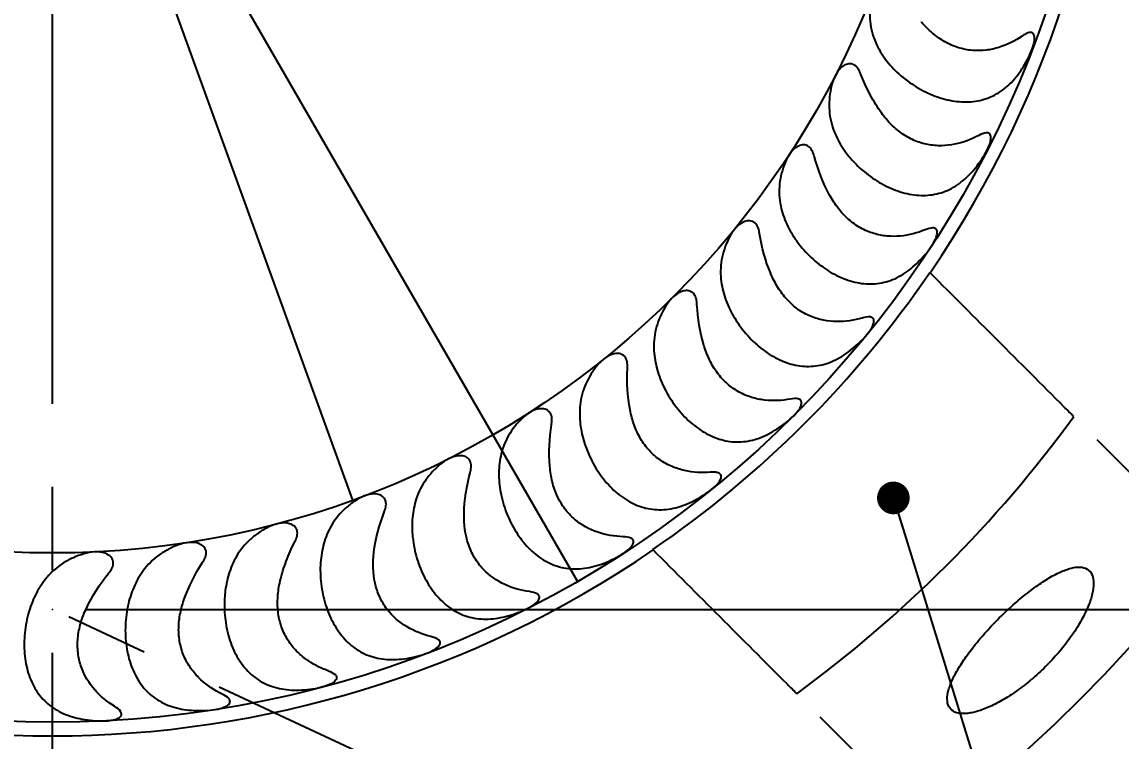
# Model space of a CAD drawing. Header units: millimetres. Extents: x 8 to 3888, y -9869 to 412.
# Drawn here: x 122.97 to 156.64, y 169.02 to 191.04 of the extents above; entities that cross this region are included whole.
import ezdxf

# ---------------------------------------------------------------- set-up
doc = ezdxf.new("R2010")
doc.units = ezdxf.units.MM
doc.header["$PDSIZE"] = -1
doc.linetypes.add('CENTERX2', pattern=[20.32, 12.7, -2.54, 2.54, -2.54])
for name, color, linetype in [('CENTERLINE', 4, 'CENTERX2'), ('DIMENSIONS', 2, 'Continuous'), ('TEXT', 2, 'Continuous')]:
    doc.layers.add(name, color=color, linetype=linetype)
doc.layers.add('OUTLINE', color=7, linetype='Continuous', lineweight=25)
doc.styles.add('SLDTEXTSTYLE0', font='TXT', dxfattribs={"width": 0.75})
doc.dimstyles.new('SLDDIMSTYLE0', dxfattribs={"dimtxt": 3.5, "dimasz": 2, "dimexe": 0, "dimexo": 0.0625, "dimgap": 0.875, "dimtad": 1, "dimdec": 1, "dimrnd": 1e-09, "dimzin": 12, "dimdsep": 46, "dimtxsty": 'SLDTEXTSTYLE0', "dimblk1": 'NONE', "dimsah": 1, "dimcen": 0, "dimadec": 0, "dimazin": 3, "dimtfac": 1, "dimtdec": 1, "dimtmove": 0, "dimatfit": 3, "dimldrblk": 'NONE', "dimfxl": 0, "dimfrac": 2, "dimtolj": 1, "dimtzin": 12, "dimarcsym": 0})
doc.dimstyles.new('SLDDIMSTYLE1', dxfattribs={"dimtxt": 3.5, "dimasz": 2, "dimexe": 0, "dimexo": 0.0625, "dimgap": 0.875, "dimtad": 1, "dimrnd": 1e-09, "dimzin": 12, "dimdsep": 46, "dimtxsty": 'SLDTEXTSTYLE0', "dimsah": 1, "dimcen": 0.09, "dimadec": 0, "dimazin": 3, "dimtfac": 1, "dimtofl": 0, "dimtmove": 0, "dimatfit": 3, "dimfxl": 0, "dimfrac": 2, "dimtolj": 1, "dimtzin": 12, "dimarcsym": 0})
doc.dimstyles.new('SLDDIMSTYLE2', dxfattribs={"dimtxt": 3.5, "dimasz": 2, "dimexe": 0, "dimexo": 0.0625, "dimgap": 0.875, "dimtad": 1, "dimdec": 4, "dimzin": 12, "dimdsep": 46, "dimtxsty": 'SLDTEXTSTYLE0', "dimsah": 1, "dimcen": 0.09, "dimazin": 3, "dimtfac": 1, "dimtofl": 0, "dimtmove": 0, "dimatfit": 3, "dimfxl": 0, "dimfrac": 2, "dimtolj": 1, "dimtzin": 12, "dimarcsym": 0})
doc.dimstyles.new('SLDDIMSTYLE3', dxfattribs={"dimtxt": 3.5, "dimasz": 2, "dimexe": 0, "dimexo": 0.0625, "dimgap": 0.875, "dimtad": 1, "dimrnd": 1e-09, "dimzin": 12, "dimdsep": 46, "dimtxsty": 'SLDTEXTSTYLE0', "dimsah": 1, "dimcen": 0.09, "dimadec": 0, "dimazin": 3, "dimtfac": 1, "dimtmove": 0, "dimatfit": 0, "dimfxl": 0, "dimfrac": 2, "dimtolj": 1, "dimtzin": 12, "dimarcsym": 0})
doc.dimstyles.new('SLDDIMSTYLE5', dxfattribs={"dimtxt": 0.18, "dimasz": 1, "dimexe": 0, "dimexo": 0.0625, "dimgap": 0, "dimtad": 0, "dimtih": 1, "dimtoh": 1, "dimdec": 0, "dimrnd": 1e-09, "dimzin": 0, "dimdsep": 46, "dimtxsty": 'Standard', "dimblk1": 'DOT', "dimblk2": 'DOT', "dimsah": 1, "dimcen": 0.09, "dimadec": 0, "dimazin": 0, "dimtfac": 1, "dimtdec": 0, "dimtofl": 0, "dimtmove": 0, "dimatfit": 3, "dimldrblk": 'DOT', "dimfxl": 0, "dimfrac": 2, "dimtolj": 1, "dimtzin": 0, "dimarcsym": 0})

# ---------------------------------------------------------------- blocks, each defined once
blk = doc.blocks.new('_D')
at = {"layer": 'DIMENSIONS'}
for q in [(96.413, 277.654), (133.1, 176.395)]:
    blk.add_line((114.723, 227.118), q, dxfattribs=at)
blk.add_solid([(114.723, 227.118), (114.511, 229.169), (113.571, 228.828)], dxfattribs=at)
at = {"layer": 'DIMENSIONS', "char_height": 3.5, "attachment_point": 1, "rotation": 289.916, "style": 'SLDTEXTSTYLE0'}
for s, insert in [('%%c', (101.194, 277.698)), ('54', (102.977, 272.777))]:
    blk.add_mtext(s, dxfattribs=dict(at, insert=insert))
blk = doc.blocks.new('_NONE')
blk = doc.blocks.new('_D_1')
at = {"layer": 'DIMENSIONS'}
for q in [(77.492, 282.157), (139.99, 173.908)]:
    blk.add_line((107.833, 229.605), q, dxfattribs=at)
blk.add_solid([(107.833, 229.605), (107.266, 231.588), (106.4, 231.088)], dxfattribs=at)
at = {"layer": 'DIMENSIONS', "char_height": 3.5, "attachment_point": 1, "rotation": 300, "style": 'SLDTEXTSTYLE0'}
for s, insert in [('%%c', (82.192, 283.037)), ('64,3', (84.809, 278.504))]:
    blk.add_mtext(s, dxfattribs=dict(at, insert=insert))
blk = doc.blocks.new('_D_2')
at = {"layer": 'DIMENSIONS'}
for p, q in [((199.912, 201.757), (210.803, 201.757)), ((208.803, 173.055), (208.803, 201.757)), ((124.912, 173.055), (210.803, 173.055))]:
    blk.add_line(p, q, dxfattribs=at)
for points in [[(208.803, 201.757), (208.303, 199.757), (209.303, 199.757)], [(208.803, 173.055), (209.303, 175.055), (208.303, 175.055)]]:
    blk.add_solid(points, dxfattribs=at)
at = {"layer": 'DIMENSIONS', "insert": (204.291, 182.88), "char_height": 3.5, "attachment_point": 1, "rotation": 90, "style": 'SLDTEXTSTYLE0'}
blk.add_mtext('28,7', dxfattribs=at)
blk = doc.blocks.new('_D_3')
at = {"layer": 'DIMENSIONS'}
blk.add_arc((62.36, 201.757), 57.781, 335, 0, dxfattribs=at)
for points in [[(120.141, 201.757), (119.607, 199.765), (120.607, 199.748)], [(114.728, 177.337), (115.998, 178.961), (115.085, 179.368)]]:
    blk.add_solid(points, dxfattribs=at)
at = {"layer": 'DIMENSIONS', "insert": (113.605, 186.791), "char_height": 3.5, "attachment_point": 1, "rotation": 77.5, "style": 'SLDTEXTSTYLE0'}
blk.add_mtext('25°', dxfattribs=at)
blk = doc.blocks.new('_D_4')
at = {"layer": 'DIMENSIONS'}
for p, q in [((47.912, 201.757), (37.912, 201.757)), ((39.912, 148.757), (39.912, 201.757)), ((122.912, 148.757), (37.912, 148.757))]:
    blk.add_line(p, q, dxfattribs=at)
for points in [[(39.912, 201.757), (39.412, 199.757), (40.412, 199.757)], [(39.912, 148.757), (40.412, 150.757), (39.412, 150.757)]]:
    blk.add_solid(points, dxfattribs=at)
at = {"layer": 'DIMENSIONS', "insert": (35.4, 172.67), "char_height": 3.5, "attachment_point": 1, "rotation": 90, "style": 'SLDTEXTSTYLE0'}
blk.add_mtext('53', dxfattribs=at)
blk = doc.blocks.new('_D_5')
at = {"layer": 'DIMENSIONS'}
for p, q in [((155.901, 178.252), (189.416, 144.737)), ((147.416, 169.767), (180.931, 136.252)), ((188.002, 146.151), (190.83, 148.98)), ((179.517, 137.666), (188.002, 146.151)), ((179.517, 137.666), (176.688, 134.838))]:
    blk.add_line(p, q, dxfattribs=at)
for points in [[(188.002, 146.151), (189.77, 147.212), (189.063, 147.919)], [(179.517, 137.666), (177.749, 136.605), (178.456, 135.898)]]:
    blk.add_solid(points, dxfattribs=at)
at = {"layer": 'DIMENSIONS', "insert": (178.74, 143.27), "char_height": 3.5, "attachment_point": 1, "rotation": 45, "style": 'SLDTEXTSTYLE0'}
blk.add_mtext('12', dxfattribs=at)
blk = doc.blocks.new('_DOT')
at = {"color": 0, "linetype": 'ByBlock', "lineweight": -2}
blk.add_line((-0.5, 0), (-1, 0), dxfattribs=at)
at = {"color": 0, "linetype": 'ByBlock', "const_width": 0.5}
blk.add_lwpolyline([(-0.25, 0, 1), (0.25, 0, 1)], format="xyb", close=True, dxfattribs=at)

msp = doc.modelspace()

# ---------------------------------------------------------------- linework, layer by layer
at = {"color": 51, "linetype": 'Continuous', "lineweight": 18}
msp.add_point((123.91153, 173.05472), dxfattribs=at)
at = {"layer": 'CENTERLINE'}
for p, q in [((123.91153, 118.38715), (123.91153, 279.77333)), ((140.52482, 165.30781), (110.29108, 179.40604))]:
    msp.add_line(p, q, dxfattribs=at)
at = {"layer": 'OUTLINE'}
for p, q in [((150.53358, 191.02992), (150.52622, 191.0384)), ((149.26651, 188.30592), (149.26007, 188.31512)), ((147.72164, 185.72929), (147.71619, 185.73911)), ((145.9159, 183.32825), (145.91151, 183.33859)), ((143.86908, 181.12912), (143.8658, 181.13986)), ((141.51962, 180.42829), (141.52159, 180.47434)), ((141.6036, 179.15599), (141.60145, 179.16701)), ((139.14428, 177.43047), (139.1433, 177.44166)), ((136.51807, 175.97147), (136.51826, 175.9827)), ((133.75373, 174.79499), (133.7551, 174.80613)), ((130.88157, 173.91389), (130.88409, 173.92484)), ((124.94044, 173.07317), (124.94519, 173.08335)), ((127.93304, 173.33785), (127.93669, 173.34847))]:
    msp.add_line(p, q, dxfattribs=at)
at = {"layer": 'OUTLINE', "flags": 128}
for points in [[(148.6723, 189.43407), (148.67018, 189.43943), (148.66807, 189.44479), (148.66595, 189.45015), (148.66384, 189.45551), (148.66172, 189.46086), (148.6596, 189.46622), (148.65749, 189.47158), (148.65537, 189.47694)], [(147.24861, 186.91337), (147.24706, 186.91892), (147.24552, 186.92447), (147.24398, 186.93002), (147.24243, 186.93557), (147.24089, 186.94112), (147.23934, 186.94667), (147.2378, 186.95222), (147.23625, 186.95777)], [(145.56923, 184.55529), (145.56828, 184.56098), (145.56732, 184.56666), (145.56637, 184.57234), (145.56541, 184.57802), (145.56446, 184.5837), (145.5635, 184.58938), (145.56254, 184.59506), (145.56159, 184.60074)], [(143.65257, 182.38568), (143.65221, 182.39143), (143.65186, 182.39718), (143.6515, 182.40293), (143.65114, 182.40868), (143.65079, 182.41443), (143.65043, 182.42018), (143.65008, 182.42593), (143.64972, 182.43168)], [(139.19375, 178.70458), (139.1946, 178.71028), (139.19545, 178.71598), (139.19629, 178.72168), (139.19714, 178.72738), (139.19799, 178.73308), (139.19884, 178.73877), (139.19968, 178.74447), (139.20053, 178.75017)], [(136.70045, 177.23344), (136.70189, 177.23902), (136.70333, 177.24459), (136.70476, 177.25017), (136.7062, 177.25575), (136.70764, 177.26133), (136.70908, 177.26691), (136.71052, 177.27249), (136.71195, 177.27807)], [(134.06703, 176.03097), (134.06904, 176.03637), (134.07106, 176.04177), (134.07307, 176.04716), (134.07508, 176.05256), (134.0771, 176.05796), (134.07911, 176.06336), (134.08112, 176.06875), (134.08313, 176.07415)], [(131.32234, 175.11036), (131.32491, 175.11552), (131.32748, 175.12067), (131.33004, 175.12583), (131.33261, 175.13099), (131.33518, 175.13615), (131.33774, 175.1413), (131.34031, 175.14646), (131.34287, 175.15162)], [(128.49646, 174.48169), (128.49955, 174.48655), (128.50265, 174.49141), (128.50574, 174.49627), (128.50883, 174.50113), (128.51192, 174.50599), (128.51501, 174.51086), (128.5181, 174.51572), (128.52119, 174.52058)], [(125.62035, 174.15185), (125.62393, 174.15636), (125.62751, 174.16087), (125.6311, 174.16538), (125.63468, 174.16989), (125.63826, 174.1744), (125.64184, 174.17892), (125.64543, 174.18343), (125.64901, 174.18794)]]:
    msp.add_lwpolyline(points, dxfattribs=at)
at = {"layer": 'OUTLINE'}
for radius in [44.5, 32.15716, 26.97519]:
    msp.add_circle((123.91153, 201.75653), radius, dxfattribs=at)
for radius, start, end in [(32.57498, 325.613937, 34.386063), (32.56201, 304.381785, 325.618215), (38.70848, 306.082926, 323.917074), (32.57498, 235.613937, 304.386063)]:
    msp.add_arc((123.91153, 201.75653), radius, start, end, dxfattribs=at)
for centre, major_axis in [((152.14008, 191.82811), (2.50345, 2.17621)), ((150.94764, 188.93181), (2.71721, 1.90261)), ((149.45899, 186.17602), (2.9012, 1.60816)), ((147.69043, 183.59094), (3.05341, 1.29609)), ((145.66134, 181.20488), (3.17216, 0.96983)), ((143.39396, 179.04399), (3.25615, 0.63293)), ((140.91313, 177.13194), (3.30448, 0.2891)), ((138.24602, 175.48969), (3.31659, -0.05789)), ((135.42186, 174.13522), (3.29237, -0.40425)), ((132.47159, 173.08337), (3.23208, -0.74618)), ((126.32305, 171.93021), (3.00631, -1.40187)), ((129.42754, 172.34567), (3.13638, -1.07994))]:
    msp.add_ellipse(centre, major_axis=major_axis, ratio=0.82903757, start_param=3.24276439, end_param=3.24654771, dxfattribs=at)
for points, knots in [([(148.98407, 191.73022), (148.94509, 191.50554), (148.93442, 191.28), (148.98082, 190.82684), (149.03753, 190.60742), (149.12999, 190.40013)], [0, 0, 0, 0, 0.5, 0.5, 1, 1, 1, 1]), ([(153.61288, 190.6076), (153.39571, 190.46127), (153.16225, 190.34188), (152.77646, 190.22171), (152.64457, 190.19257), (152.3733, 190.15985), (152.23271, 190.15632), (151.94761, 190.18069), (151.80552, 190.20818), (151.52232, 190.29649), (151.38131, 190.35792), (151.11515, 190.50813), (150.98688, 190.59839), (150.7468, 190.80099), (150.63636, 190.91169), (150.53358, 191.02992)], [0, 0, 0, 0, 0.25, 0.25, 0.375, 0.375, 0.5, 0.5, 0.625, 0.625, 0.75, 0.75, 0.875, 0.875, 1, 1, 1, 1]), ([(153.85246, 190.0405), (153.89791, 190.13657), (153.93763, 190.23667), (153.97828, 190.39019), (153.98833, 190.44105), (153.99688, 190.53915), (153.99505, 190.58574), (153.97345, 190.66143), (153.95322, 190.68982), (153.89842, 190.71923), (153.86502, 190.7206), (153.79557, 190.70702), (153.75874, 190.69212), (153.68592, 190.65481), (153.64947, 190.63225), (153.61288, 190.6076)], [0, 0, 0, 0, 0.25, 0.25, 0.375, 0.375, 0.5, 0.5, 0.625, 0.625, 0.75, 0.75, 0.875, 0.875, 1, 1, 1, 1]), ([(149.12999, 190.40013), (149.21078, 190.21901), (149.31155, 190.05068), (149.54745, 189.7348), (149.68435, 189.58613), (149.83166, 189.45341)], [0, 0, 0, 0, 0.5, 0.5, 1, 1, 1, 1]), ([(149.83942, 189.44644), (150.00475, 189.29884), (150.18618, 189.16515), (150.55879, 188.93903), (150.75459, 188.84356), (151.14922, 188.69659), (151.34554, 188.64541), (151.73787, 188.58896), (151.93037, 188.5847), (152.29933, 188.62598), (152.47968, 188.67246), (152.81544, 188.81604), (152.97354, 188.91343), (153.27076, 189.16335), (153.40423, 189.31082), (153.58762, 189.56541), (153.64626, 189.65661), (153.75493, 189.84417), (153.80537, 189.94098), (153.85246, 190.0405)], [0, 0, 0, 0, 0.125, 0.125, 0.25, 0.25, 0.375, 0.375, 0.5, 0.5, 0.625, 0.625, 0.75, 0.75, 0.875, 0.875, 0.9375, 0.9375, 1, 1, 1, 1]), ([(148.65537, 189.47694), (148.63537, 189.52756), (148.61137, 189.57653), (148.54812, 189.66531), (148.50856, 189.70446), (148.41341, 189.75512), (148.35756, 189.76535), (148.24926, 189.75322), (148.19719, 189.73233), (148.05739, 189.6463), (147.98393, 189.55929), (147.87008, 189.37219), (147.82873, 189.27022), (147.79868, 189.16435)], [0, 0, 0, 0, 0.125, 0.125, 0.25, 0.25, 0.375, 0.375, 0.5, 0.5, 0.75, 0.75, 1, 1, 1, 1]), ([(149.26007, 188.31512), (149.13951, 188.4873), (149.03023, 188.67083), (148.83544, 189.04627), (148.74948, 189.23845), (148.6723, 189.43407)], [0, 0, 0, 0, 0.5, 0.5, 1, 1, 1, 1]), ([(147.79868, 189.16435), (147.73625, 188.94434), (147.70228, 188.72088), (147.70099, 188.26791), (147.73456, 188.04188), (147.80477, 187.8263)], [0, 0, 0, 0, 0.5, 0.5, 1, 1, 1, 1]), ([(152.28479, 187.56404), (152.05391, 187.44142), (151.8083, 187.34676), (151.41282, 187.26773), (151.27878, 187.25252), (151.00547, 187.24829), (150.86469, 187.25956), (150.58426, 187.31349), (150.44583, 187.35562), (150.17289, 187.47328), (150.03944, 187.54894), (149.79048, 187.72609), (149.67197, 187.82962), (149.45473, 188.05586), (149.35645, 188.17747), (149.26651, 188.30592)], [0, 0, 0, 0, 0.25, 0.25, 0.375, 0.375, 0.5, 0.5, 0.625, 0.625, 0.75, 0.75, 0.875, 0.875, 1, 1, 1, 1]), ([(147.80477, 187.8263), (147.86619, 187.63772), (147.94882, 187.45978), (148.1504, 187.12097), (148.27101, 186.95881), (148.40364, 186.81141)], [0, 0, 0, 0, 0.5, 0.5, 1, 1, 1, 1]), ([(152.46378, 186.975), (152.5188, 187.06542), (152.56819, 187.15949), (152.62499, 187.30819), (152.64048, 187.35813), (152.65937, 187.4545), (152.66261, 187.50096), (152.64936, 187.57906), (152.63245, 187.60956), (152.58102, 187.64508), (152.54791, 187.65004), (152.442, 187.64087), (152.3628, 187.60547), (152.28479, 187.56404)], [0, 0, 0, 0, 0.25, 0.25, 0.375, 0.375, 0.5, 0.5, 0.625, 0.625, 0.75, 0.75, 1, 1, 1, 1]), ([(147.23625, 186.95777), (147.22166, 187.01021), (147.20291, 187.06142), (147.14927, 187.15633), (147.11402, 187.1994), (147.02468, 187.25973), (146.9702, 187.27574), (146.86122, 187.27499), (146.80725, 187.25965), (146.65923, 187.18869), (146.57707, 187.10983), (146.44429, 186.93564), (146.39246, 186.83841), (146.35159, 186.73645)], [0, 0, 0, 0, 0.125, 0.125, 0.25, 0.25, 0.375, 0.375, 0.5, 0.5, 0.75, 0.75, 1, 1, 1, 1]), ([(148.41063, 186.80368), (148.55935, 186.6399), (148.72599, 186.48773), (149.07342, 186.22355), (149.25642, 186.10914), (149.63526, 185.92079), (149.82526, 185.84949), (150.20817, 185.75266), (150.40045, 185.72807), (150.77145, 185.7306), (150.95525, 185.75784), (151.30509, 185.86586), (151.47122, 185.94563), (151.79288, 186.1629), (151.9424, 186.29688), (152.22014, 186.60794), (152.34959, 186.78735), (152.46378, 186.975)], [0, 0, 0, 0, 0.125, 0.125, 0.25, 0.25, 0.375, 0.375, 0.5, 0.5, 0.625, 0.625, 0.75, 0.75, 0.875, 0.875, 1, 1, 1, 1]), ([(146.35159, 186.73645), (146.26693, 186.52524), (146.20925, 186.30459), (146.16081, 185.85593), (146.17052, 185.62667), (146.21778, 185.40508)], [0, 0, 0, 0, 0.5, 0.5, 1, 1, 1, 1]), ([(150.64584, 184.67597), (150.404, 184.5784), (150.14892, 184.50972), (149.74854, 184.47249), (149.61385, 184.47129), (149.34156, 184.49552), (149.20234, 184.52148), (148.92979, 184.60407), (148.79655, 184.66025), (148.53683, 184.8059), (148.41263, 184.89457), (148.18357, 185.09643), (148.07629, 185.21185), (147.88378, 185.45934), (147.79827, 185.59103), (147.72164, 185.72929)], [0, 0, 0, 0, 0.25, 0.25, 0.375, 0.375, 0.5, 0.5, 0.625, 0.625, 0.75, 0.75, 0.875, 0.875, 1, 1, 1, 1]), ([(146.21778, 185.40508), (146.25915, 185.21112), (146.32272, 185.02551), (146.48778, 184.6675), (146.59078, 184.49361), (146.70728, 184.33316)], [0, 0, 0, 0, 0.5, 0.5, 1, 1, 1, 1]), ([(145.56159, 184.60074), (145.55255, 184.65442), (145.53925, 184.70732), (145.49583, 184.80731), (145.46527, 184.85383), (145.38271, 184.92317), (145.3302, 184.94478), (145.22174, 184.95542), (145.16646, 184.9458), (145.01182, 184.89069), (144.92188, 184.82084), (144.77161, 184.66147), (144.70982, 184.57001), (144.65863, 184.4731)], [0, 0, 0, 0, 0.125, 0.125, 0.25, 0.25, 0.375, 0.375, 0.5, 0.5, 0.75, 0.75, 1, 1, 1, 1]), ([(150.76228, 184.07145), (150.82634, 184.15548), (150.88646, 184.24579), (150.95801, 184.38726), (150.97841, 184.4349), (151.00716, 184.52891), (151.01512, 184.57502), (151.00971, 184.65377), (150.99583, 184.68559), (150.94852, 184.7257), (150.91598, 184.73408), (150.80979, 184.73582), (150.72745, 184.7089), (150.64584, 184.67597)], [0, 0, 0, 0, 0.25, 0.25, 0.375, 0.375, 0.5, 0.5, 0.625, 0.625, 0.75, 0.75, 1, 1, 1, 1]), ([(144.65863, 184.4731), (144.55271, 184.27258), (144.47178, 184.05787), (144.37694, 183.61764), (144.36255, 183.38829), (144.38639, 183.16302)], [0, 0, 0, 0, 0.5, 0.5, 1, 1, 1, 1]), ([(146.71342, 184.32473), (146.84408, 184.14648), (146.99348, 183.97809), (147.31217, 183.67828), (147.48099, 183.54632), (147.83806, 183.31922), (148.02073, 183.22787), (148.39044, 183.09185), (148.5797, 183.04707), (148.94904, 183.01076), (149.13352, 183.01846), (149.49413, 183.08947), (149.66755, 183.15159), (149.92309, 183.2875), (150.00784, 183.34039), (150.17094, 183.45728), (150.25, 183.52159), (150.48111, 183.73141), (150.6287, 183.89625), (150.76228, 184.07145)], [0, 0, 0, 0, 0.125, 0.125, 0.25, 0.25, 0.375, 0.375, 0.5, 0.5, 0.625, 0.625, 0.75, 0.75, 0.8125, 0.8125, 0.875, 0.875, 1, 1, 1, 1]), ([(148.71398, 181.97504), (148.58885, 181.93923), (148.46153, 181.91109), (148.20165, 181.87309), (148.06811, 181.86326), (147.80068, 181.86646), (147.6667, 181.87929), (147.39807, 181.93188), (147.26208, 181.97237), (147.00018, 182.08275), (146.87343, 182.15251), (146.62951, 182.32516), (146.51617, 182.42558), (146.30937, 182.65029), (146.21452, 182.77661), (146.04914, 183.0425), (145.97779, 183.18245), (145.9159, 183.32825)], [0, 0, 0, 0, 0.125, 0.125, 0.25, 0.25, 0.375, 0.375, 0.5, 0.5, 0.625, 0.625, 0.75, 0.75, 0.875, 0.875, 1, 1, 1, 1]), ([(144.38639, 183.16302), (144.40726, 182.9658), (144.45108, 182.77456), (144.57782, 182.40125), (144.66207, 182.21755), (144.76116, 182.0458)], [0, 0, 0, 0, 0.5, 0.5, 1, 1, 1, 1]), ([(143.64972, 182.43168), (143.64634, 182.48601), (143.63865, 182.54), (143.60591, 182.644), (143.58038, 182.69345), (143.50552, 182.77104), (143.45555, 182.79802), (143.34879, 182.81994), (143.2928, 182.81614), (143.13325, 182.77749), (143.03649, 182.71743), (142.8704, 182.57462), (142.79932, 182.49003), (142.73836, 182.39912)], [0, 0, 0, 0, 0.125, 0.125, 0.25, 0.25, 0.375, 0.375, 0.5, 0.5, 0.75, 0.75, 1, 1, 1, 1]), ([(142.73836, 182.39912), (142.61231, 182.21113), (142.509, 182.00532), (142.36882, 181.57779), (142.33052, 181.35121), (142.33067, 181.12467)], [0, 0, 0, 0, 0.5, 0.5, 1, 1, 1, 1]), ([(144.76639, 182.03678), (144.87772, 181.84581), (145.00789, 181.66372), (145.29448, 181.33101), (145.44859, 181.1823), (145.77844, 180.92021), (145.95211, 180.80917), (146.30511, 180.63548), (146.48866, 180.57108), (146.85268, 180.49627), (147.03517, 180.48461), (147.40309, 180.51759), (147.58216, 180.56148), (147.93851, 180.70545), (148.11601, 180.80705), (148.45159, 181.05302), (148.61523, 181.20117), (148.76659, 181.36167)], [0, 0, 0, 0, 0.125, 0.125, 0.25, 0.25, 0.375, 0.375, 0.5, 0.5, 0.625, 0.625, 0.75, 0.75, 0.875, 0.875, 1, 1, 1, 1]), ([(148.76659, 181.36167), (148.83893, 181.43837), (148.90791, 181.5216), (148.99369, 181.65432), (149.01932, 181.70021), (149.05746, 181.78971), (149.07043, 181.83483), (149.07371, 181.91389), (149.06333, 181.94746), (149.02082, 181.9925), (148.98958, 182.00436), (148.88422, 182.01757), (148.79968, 181.99957), (148.71398, 181.97504)], [0, 0, 0, 0, 0.25, 0.25, 0.375, 0.375, 0.5, 0.5, 0.625, 0.625, 0.75, 0.75, 1, 1, 1, 1]), ([(141.52159, 180.47434), (141.52391, 180.52872), (141.52191, 180.58323), (141.50022, 180.69007), (141.48, 180.74193), (141.41366, 180.82692), (141.36678, 180.85897), (141.2629, 180.89193), (141.20682, 180.894), (141.0441, 180.87225), (140.9416, 180.82262), (140.76148, 180.69796), (140.68196, 180.62126), (140.61183, 180.53722)], [0, 0, 0, 0, 0.125, 0.125, 0.25, 0.25, 0.375, 0.375, 0.5, 0.5, 0.75, 0.75, 1, 1, 1, 1]), ([(142.33067, 181.12467), (142.33081, 180.92635), (142.35441, 180.73158), (142.44143, 180.34706), (142.50602, 180.15557), (142.58661, 179.9744)], [0, 0, 0, 0, 0.5, 0.5, 1, 1, 1, 1]), ([(146.51038, 179.49085), (146.38239, 179.46834), (146.25286, 179.45364), (145.99007, 179.443), (145.85616, 179.44721), (145.59107, 179.47828), (145.45918, 179.50498), (145.19698, 179.58552), (145.06608, 179.64), (144.81754, 179.77692), (144.69814, 179.85997), (144.47356, 180.0573), (144.37206, 180.16822), (144.18969, 180.41348), (144.10846, 180.54919), (143.97191, 180.83056), (143.91536, 180.97775), (143.86908, 181.12912)], [0, 0, 0, 0, 0.125, 0.125, 0.25, 0.25, 0.375, 0.375, 0.5, 0.5, 0.625, 0.625, 0.75, 0.75, 0.875, 0.875, 1, 1, 1, 1]), ([(140.61183, 180.53722), (140.46694, 180.36358), (140.34247, 180.16939), (140.15844, 179.75894), (140.09668, 179.5377), (140.07316, 179.31237)], [0, 0, 0, 0, 0.5, 0.5, 1, 1, 1, 1]), ([(142.59087, 179.96488), (142.68172, 179.76312), (142.79121, 179.5699), (143.04241, 179.20755), (143.18026, 179.04356), (143.47999, 178.74927), (143.64191, 178.61996), (143.97471, 178.41041), (144.1501, 178.32731), (144.50504, 178.21462), (144.68431, 178.18415), (145.0536, 178.17835), (145.23752, 178.20348), (145.60603, 178.30915), (145.79371, 178.3918), (146.15344, 178.60155), (146.33099, 178.73128), (146.49859, 178.87533)], [0, 0, 0, 0, 0.125, 0.125, 0.25, 0.25, 0.375, 0.375, 0.5, 0.5, 0.625, 0.625, 0.75, 0.75, 0.875, 0.875, 1, 1, 1, 1]), ([(146.49859, 178.87533), (146.57897, 178.94442), (146.65602, 179.01978), (146.75525, 179.14293), (146.78545, 179.18576), (146.83295, 179.27131), (146.85041, 179.31474), (146.86171, 179.39287), (146.8548, 179.42722), (146.81713, 179.47628), (146.7873, 179.49129), (146.68394, 179.51532), (146.59809, 179.50627), (146.51038, 179.49085)], [0, 0, 0, 0, 0.25, 0.25, 0.375, 0.375, 0.5, 0.5, 0.625, 0.625, 0.75, 0.75, 1, 1, 1, 1]), ([(139.20053, 178.75017), (139.20852, 178.80402), (139.21222, 178.85843), (139.20182, 178.96696), (139.18713, 179.02064), (139.13004, 179.1121), (139.08677, 179.14888), (138.9869, 179.19251), (138.93135, 179.20044), (138.76725, 179.19581), (138.66012, 179.15717), (138.46796, 179.05202), (138.38085, 178.98406), (138.30232, 178.90781)], [0, 0, 0, 0, 0.125, 0.125, 0.25, 0.25, 0.375, 0.375, 0.5, 0.5, 0.75, 0.75, 1, 1, 1, 1]), ([(140.07316, 179.31237), (140.05256, 179.11512), (140.05567, 178.91895), (140.10202, 178.52745), (140.14624, 178.33025), (140.20745, 178.14165)], [0, 0, 0, 0, 0.5, 0.5, 1, 1, 1, 1]), ([(144.05919, 177.2506), (143.92968, 177.2416), (143.79926, 177.2405), (143.53621, 177.25744), (143.40383, 177.27562), (143.14381, 177.33414), (143.01536, 177.37446), (142.76227, 177.48232), (142.63833, 177.54995), (142.40567, 177.71194), (142.2946, 177.80801), (142.09294, 178.02668), (142.00366, 178.14733), (141.84766, 178.4107), (141.7811, 178.55412), (141.67477, 178.84795), (141.63371, 179.00105), (141.6036, 179.15599)], [0, 0, 0, 0, 0.125, 0.125, 0.25, 0.25, 0.375, 0.375, 0.5, 0.5, 0.625, 0.625, 0.75, 0.75, 0.875, 0.875, 1, 1, 1, 1]), ([(138.30232, 178.90781), (138.13999, 178.75019), (137.99605, 178.57023), (137.77008, 178.18124), (137.68551, 177.9676), (137.63857, 177.74597)], [0, 0, 0, 0, 0.5, 0.5, 1, 1, 1, 1]), ([(140.2107, 178.13173), (140.28004, 177.92135), (140.36808, 177.7191), (140.58063, 177.33121), (140.70074, 177.15363), (140.96765, 176.83012), (141.11545, 176.68425), (141.42459, 176.44104), (141.58985, 176.34031), (141.93168, 176.19086), (142.10674, 176.14194), (142.47237, 176.09763), (142.65911, 176.10338), (143.03622, 176.16991), (143.23155, 176.23247), (143.61162, 176.40367), (143.80111, 176.51376), (143.98312, 176.63968)], [0, 0, 0, 0, 0.125, 0.125, 0.25, 0.25, 0.375, 0.375, 0.5, 0.5, 0.625, 0.625, 0.75, 0.75, 0.875, 0.875, 1, 1, 1, 1]), ([(135.83514, 177.52873), (135.74594, 177.45864), (135.66138, 177.38325), (135.50256, 177.22079), (135.42779, 177.13289), (135.22753, 176.85812), (135.12379, 176.65923), (135.05358, 176.44264)], [0, 0, 0, 0, 0.25, 0.25, 0.5, 0.5, 1, 1, 1, 1]), ([(136.71195, 177.27807), (136.72553, 177.33078), (136.7349, 177.38451), (136.7359, 177.49353), (136.72691, 177.54846), (136.67968, 177.64538), (136.6405, 177.68648), (136.54573, 177.74032), (136.49131, 177.75401), (136.32763, 177.76655), (136.21704, 177.73933), (136.01495, 177.65484), (135.92121, 177.59635), (135.83514, 177.52873)], [0, 0, 0, 0, 0.125, 0.125, 0.25, 0.25, 0.375, 0.375, 0.5, 0.5, 0.75, 0.75, 1, 1, 1, 1]), ([(137.63857, 177.74597), (137.59747, 177.55195), (137.58005, 177.35653), (137.58523, 176.96233), (137.60859, 176.76159), (137.64976, 176.56762)], [0, 0, 0, 0, 0.5, 0.5, 1, 1, 1, 1]), ([(141.38725, 175.27884), (141.12783, 175.28802), (140.86412, 175.32961), (140.35952, 175.50026), (140.11264, 175.63239), (139.79095, 175.91056), (139.68995, 176.01846), (139.5131, 176.25597), (139.43692, 176.3851), (139.30896, 176.66405), (139.25792, 176.81326), (139.18291, 177.11646), (139.158, 177.27363), (139.14428, 177.43047)], [0, 0, 0, 0, 0.25, 0.25, 0.5, 0.5, 0.625, 0.625, 0.75, 0.75, 0.875, 0.875, 1, 1, 1, 1]), ([(143.98312, 176.63968), (144.07046, 176.70011), (144.15495, 176.76697), (144.26696, 176.87965), (144.30104, 176.91861), (144.35755, 176.99936), (144.37923, 177.0406), (144.39836, 177.11695), (144.39505, 177.15161), (144.36227, 177.20452), (144.33403, 177.2224), (144.2671, 177.24536), (144.22776, 177.25087), (144.14603, 177.25496), (144.10318, 177.25365), (144.05919, 177.2506)], [0, 0, 0, 0, 0.25, 0.25, 0.375, 0.375, 0.5, 0.5, 0.625, 0.625, 0.75, 0.75, 0.875, 0.875, 1, 1, 1, 1]), ([(134.08313, 176.07415), (134.10215, 176.12516), (134.11708, 176.17762), (134.12948, 176.28593), (134.12627, 176.3415), (134.08943, 176.44283), (134.05476, 176.4878), (133.96614, 176.55125), (133.91345, 176.57055), (133.75198, 176.60014), (133.63915, 176.58462), (133.42933, 176.52172), (133.33, 176.47335), (133.23733, 176.41509)], [0, 0, 0, 0, 0.125, 0.125, 0.25, 0.25, 0.375, 0.375, 0.5, 0.5, 0.75, 0.75, 1, 1, 1, 1]), ([(135.05358, 176.44264), (134.99243, 176.25398), (134.95468, 176.06145), (134.91862, 175.66886), (134.92088, 175.46678), (134.94154, 175.26958)], [0, 0, 0, 0, 0.5, 0.5, 1, 1, 1, 1]), ([(137.65194, 176.55743), (137.69889, 176.34103), (137.7655, 176.13018), (137.93617, 175.72267), (138.037, 175.53354), (138.26875, 175.18373), (138.40043, 175.02332), (138.68241, 174.74915), (138.83642, 174.63159), (139.16054, 174.44735), (139.32953, 174.38035), (139.68886, 174.29801), (139.87479, 174.28426), (140.25691, 174.31099), (140.45774, 174.35281), (140.85346, 174.48328), (141.05367, 174.57307), (141.24774, 174.67922)], [0, 0, 0, 0, 0.125, 0.125, 0.25, 0.25, 0.375, 0.375, 0.5, 0.5, 0.625, 0.625, 0.75, 0.75, 0.875, 0.875, 1, 1, 1, 1]), ([(133.23733, 176.41509), (133.14129, 176.35471), (133.04932, 176.28858), (132.87438, 176.1436), (132.79083, 176.064), (132.56294, 175.81167), (132.43898, 175.62471), (132.34652, 175.41665)], [0, 0, 0, 0, 0.25, 0.25, 0.5, 0.5, 1, 1, 1, 1]), ([(138.52384, 173.59718), (138.26666, 173.63345), (138.00884, 173.70236), (137.52476, 173.92488), (137.29323, 174.08192), (137.0021, 174.39255), (136.9128, 174.51073), (136.76226, 174.76461), (136.69993, 174.90092), (136.55236, 175.33844), (136.51258, 175.65722), (136.51807, 175.97148)], [0, 0, 0, 0, 0.25, 0.25, 0.5, 0.5, 0.625, 0.625, 0.75, 0.75, 1, 1, 1, 1]), ([(130.53734, 175.5791), (130.43551, 175.52909), (130.33713, 175.47294), (130.148, 175.34704), (130.05659, 175.27661), (129.80357, 175.04948), (129.66075, 174.8765), (129.54705, 174.67924)], [0, 0, 0, 0, 0.25, 0.25, 0.5, 0.5, 1, 1, 1, 1]), ([(131.34287, 175.15162), (131.36711, 175.20036), (131.38745, 175.25097), (131.4111, 175.3574), (131.41372, 175.41299), (131.38767, 175.51762), (131.35789, 175.56597), (131.27639, 175.63833), (131.22601, 175.66304), (131.06851, 175.70934), (130.95468, 175.7057), (130.73943, 175.66508), (130.63559, 175.62736), (130.53734, 175.5791)], [0, 0, 0, 0, 0.125, 0.125, 0.25, 0.25, 0.375, 0.375, 0.5, 0.5, 0.75, 0.75, 1, 1, 1, 1]), ([(128.52119, 174.52058), (128.55039, 174.56652), (128.57591, 174.61472), (128.61055, 174.7181), (128.61897, 174.77311), (128.60401, 174.87989), (128.57944, 174.93109), (128.50595, 175.01157), (128.45843, 175.04141), (128.30663, 175.10392), (128.19304, 175.1122), (127.97473, 175.0943), (127.86751, 175.06764), (127.76476, 175.02992)], [0, 0, 0, 0, 0.125, 0.125, 0.25, 0.25, 0.375, 0.375, 0.5, 0.5, 0.75, 0.75, 1, 1, 1, 1]), ([(130.88409, 173.92484), (130.93136, 174.12959), (130.99458, 174.33345), (131.14328, 174.72957), (131.2286, 174.92209), (131.32234, 175.11036)], [0, 0, 0, 0, 0.5, 0.5, 1, 1, 1, 1]), ([(132.34652, 175.41665), (132.26598, 175.23541), (132.20832, 175.04789), (132.13142, 174.66122), (132.11254, 174.46001), (132.11247, 174.26172)], [0, 0, 0, 0, 0.5, 0.5, 1, 1, 1, 1]), ([(134.94265, 175.25921), (134.96697, 175.03681), (135.0114, 174.82098), (135.13721, 174.40199), (135.21945, 174.1988), (135.41292, 173.82793), (135.52666, 173.65515), (135.77986, 173.35157), (135.91811, 173.22104), (136.22276, 173.00269), (136.38552, 172.91795), (136.73107, 172.79969), (136.91762, 172.76589), (137.30051, 172.7529), (137.50124, 172.77302), (137.91266, 172.86244), (138.11741, 172.92976), (138.32242, 173.01543)], [0, 0, 0, 0, 0.125, 0.125, 0.25, 0.25, 0.375, 0.375, 0.5, 0.5, 0.625, 0.625, 0.75, 0.75, 0.875, 0.875, 1, 1, 1, 1]), ([(141.24774, 174.67922), (141.34063, 174.73004), (141.43192, 174.78784), (141.55515, 174.88824), (141.59298, 174.92329), (141.65771, 174.99778), (141.68359, 175.03653), (141.71061, 175.11053), (141.71093, 175.14524), (141.68388, 175.20132), (141.65763, 175.22207), (141.56137, 175.26682), (141.47526, 175.27572), (141.38725, 175.27884)], [0, 0, 0, 0, 0.25, 0.25, 0.375, 0.375, 0.5, 0.5, 0.625, 0.625, 0.75, 0.75, 1, 1, 1, 1]), ([(124.94996, 174.77356), (124.83996, 174.74581), (124.73205, 174.71134), (124.52089, 174.62752), (124.41683, 174.57763), (124.12212, 174.40807), (123.94645, 174.26857), (123.79421, 174.09926)], [0, 0, 0, 0, 0.25, 0.25, 0.5, 0.5, 1, 1, 1, 1]), ([(125.64901, 174.18794), (125.68285, 174.23057), (125.71327, 174.27585), (125.75852, 174.37503), (125.77265, 174.42887), (125.76893, 174.53662), (125.74985, 174.59011), (125.68517, 174.67783), (125.64103, 174.71248), (125.4966, 174.79051), (125.3845, 174.81062), (125.16551, 174.81564), (125.05609, 174.80033), (124.94996, 174.77356)], [0, 0, 0, 0, 0.125, 0.125, 0.25, 0.25, 0.375, 0.375, 0.5, 0.5, 0.75, 0.75, 1, 1, 1, 1]), ([(127.76476, 175.02992), (127.65826, 174.99083), (127.55455, 174.94526), (127.35329, 174.83982), (127.25502, 174.77933), (126.97965, 174.5799), (126.81953, 174.4228), (126.68583, 174.2385)], [0, 0, 0, 0, 0.25, 0.25, 0.5, 0.5, 1, 1, 1, 1]), ([(135.50034, 172.22403), (135.24836, 172.28699), (134.99915, 172.38247), (134.54098, 172.65438), (134.32714, 172.83476), (134.07007, 173.17411), (133.99362, 173.30099), (133.87044, 173.5692), (133.8227, 173.71129), (133.72167, 174.16183), (133.71543, 174.48303), (133.75373, 174.79499)], [0, 0, 0, 0, 0.25, 0.25, 0.5, 0.5, 0.625, 0.625, 0.75, 0.75, 1, 1, 1, 1]), ([(129.54705, 174.67924), (129.44804, 174.50748), (129.3711, 174.32707), (129.25422, 173.9507), (129.2144, 173.75279), (129.19356, 173.55511)], [0, 0, 0, 0, 0.5, 0.5, 1, 1, 1, 1]), ([(123.79421, 174.09926), (123.66308, 173.95342), (123.54817, 173.79025), (123.35582, 173.44646), (123.2761, 173.26187), (123.21473, 173.07318)], [0, 0, 0, 0, 0.5, 0.5, 1, 1, 1, 1]), ([(126.68583, 174.2385), (126.56952, 174.07819), (126.47421, 173.90697), (126.31869, 173.54521), (126.25843, 173.35317), (126.21677, 173.15748)], [0, 0, 0, 0, 0.5, 0.5, 1, 1, 1, 1]), ([(132.11249, 174.25129), (132.11343, 174.03028), (132.13533, 173.80615), (132.21691, 173.37641), (132.27592, 173.17039), (132.43139, 172.77659), (132.52539, 172.59552), (132.74459, 172.26811), (132.87136, 172.12066), (133.1488, 171.87422), (133.30269, 171.77194), (133.63603, 171.61751), (133.81284, 171.56581), (134.09959, 171.52555), (134.19922, 171.51853), (134.39979, 171.51723), (134.50154, 171.52279), (134.81187, 171.55669), (135.02818, 171.60331), (135.23921, 171.66653)], [0, 0, 0, 0, 0.125, 0.125, 0.25, 0.25, 0.375, 0.375, 0.5, 0.5, 0.625, 0.625, 0.75, 0.75, 0.8125, 0.8125, 0.875, 0.875, 1, 1, 1, 1]), ([(155.23471, 172.402), (155.33304, 172.55194), (155.41867, 172.69764), (155.56603, 172.9805), (155.62823, 173.11906), (155.72477, 173.37879), (155.75928, 173.49967), (155.80149, 173.72315), (155.80887, 173.82609), (155.79596, 174.00414), (155.77605, 174.08055), (155.7089, 174.20732), (155.66193, 174.25649), (155.54441, 174.32458), (155.47302, 174.34405), (155.30722, 174.35226), (155.21447, 174.34115), (155.00947, 174.28964), (154.89584, 174.2485), (154.65649, 174.13963), (154.53046, 174.07208), (154.26506, 173.91113), (154.12579, 173.81754), (153.84534, 173.61274), (153.70269, 173.50069), (153.41194, 173.25689), (153.26821, 173.1288), (152.98514, 172.86216), (152.84411, 172.72187), (152.57381, 172.43775), (152.44519, 172.29481), (152.20106, 172.00696), (152.08496, 171.86109), (151.87629, 171.57924), (151.78239, 171.44181), (151.61637, 171.17361), (151.54558, 171.04469), (151.43227, 170.80364), (151.38882, 170.68969), (151.33142, 170.47933), (151.31785, 170.38491), (151.32048, 170.21666), (151.33717, 170.14224), (151.40023, 170.01984), (151.44622, 169.97125), (151.56724, 169.89943), (151.64265, 169.87658), (151.81614, 169.85882), (151.91483, 169.86341), (152.1366, 169.90087), (152.25665, 169.9333), (152.51201, 170.02446), (152.64913, 170.08404), (152.93221, 170.22794), (153.07704, 170.31146), (153.3728, 170.50179), (153.5249, 170.6097), (153.82237, 170.84074), (153.9691, 170.96461), (154.25831, 171.2296), (154.39912, 171.3694), (154.79728, 171.79718), (155.03805, 172.10212), (155.23471, 172.402)], [0, 0, 0, 0, 0.03125, 0.03125, 0.0625, 0.0625, 0.09375, 0.09375, 0.125, 0.125, 0.15625, 0.15625, 0.1875, 0.1875, 0.21875, 0.21875, 0.25, 0.25, 0.28125, 0.28125, 0.3125, 0.3125, 0.34375, 0.34375, 0.375, 0.375, 0.40625, 0.40625, 0.4375, 0.4375, 0.46875, 0.46875, 0.5, 0.5, 0.53125, 0.53125, 0.5625, 0.5625, 0.59375, 0.59375, 0.625, 0.625, 0.65625, 0.65625, 0.6875, 0.6875, 0.71875, 0.71875, 0.75, 0.75, 0.78125, 0.78125, 0.8125, 0.8125, 0.84375, 0.84375, 0.875, 0.875, 0.90625, 0.90625, 0.9375, 0.9375, 1, 1, 1, 1]), ([(132.34987, 171.17446), (132.22761, 171.21902), (132.10806, 171.27109), (131.87545, 171.39311), (131.76163, 171.46366), (131.5472, 171.62341), (131.44634, 171.71254), (131.2599, 171.91301), (131.17368, 172.02571), (131.0267, 172.26891), (130.96515, 172.39985), (130.86926, 172.68301), (130.83663, 172.83074), (130.8014, 173.1341), (130.79891, 173.29208), (130.82139, 173.60436), (130.84593, 173.75953), (130.88157, 173.91389)], [0, 0, 0, 0, 0.125, 0.125, 0.25, 0.25, 0.375, 0.375, 0.5, 0.5, 0.625, 0.625, 0.75, 0.75, 0.875, 0.875, 1, 1, 1, 1]), ([(129.19249, 173.54474), (129.17031, 173.32485), (129.16864, 173.10011), (129.20488, 172.66357), (129.24208, 172.45261), (129.35524, 172.04559), (129.43011, 171.85477), (129.61373, 171.5065), (129.72444, 171.3465), (129.97471, 171.07229), (130.1165, 170.95488), (130.43251, 170.76602), (130.60301, 170.6962), (130.88339, 170.6263), (130.9818, 170.60886), (131.18153, 170.58655), (131.28339, 170.58145), (131.59545, 170.58274), (131.81531, 170.60646), (132.03189, 170.6473)], [0, 0, 0, 0, 0.125, 0.125, 0.25, 0.25, 0.375, 0.375, 0.5, 0.5, 0.625, 0.625, 0.75, 0.75, 0.8125, 0.8125, 0.875, 0.875, 1, 1, 1, 1]), ([(138.32242, 173.01543), (138.42039, 173.05637), (138.51679, 173.10416), (138.6493, 173.19069), (138.69119, 173.22203), (138.76286, 173.28879), (138.79285, 173.32469), (138.8277, 173.39545), (138.83175, 173.43024), (138.81104, 173.4886), (138.78728, 173.51207), (138.69643, 173.56682), (138.61201, 173.58474), (138.52384, 173.59718)], [0, 0, 0, 0, 0.25, 0.25, 0.375, 0.375, 0.5, 0.5, 0.625, 0.625, 0.75, 0.75, 1, 1, 1, 1]), ([(125.8071, 170.08832), (125.58478, 170.22739), (125.38079, 170.39223), (125.02574, 170.79634), (124.88049, 171.02997), (124.73971, 171.43615), (124.70706, 171.57719), (124.6726, 171.87147), (124.67134, 172.02545), (124.70033, 172.32979), (124.73052, 172.48324), (124.81804, 172.78534), (124.87428, 172.93128), (124.94044, 173.07317)], [0, 0, 0, 0, 0.25, 0.25, 0.5, 0.5, 0.625, 0.625, 0.75, 0.75, 0.875, 0.875, 1, 1, 1, 1]), ([(126.21462, 173.14727), (126.16957, 172.93083), (126.14448, 172.70873), (126.13481, 172.26937), (126.14985, 172.05573), (126.21954, 171.64054), (126.27436, 171.44154), (126.42045, 171.07631), (126.51373, 170.90568), (126.73427, 170.60639), (126.86178, 170.4759), (127.15757, 170.25395), (127.32008, 170.16676), (127.68101, 170.03538), (127.88106, 169.99207), (128.29507, 169.95031), (128.51566, 169.95091), (128.73561, 169.96891)], [0, 0, 0, 0, 0.125, 0.125, 0.25, 0.25, 0.375, 0.375, 0.5, 0.5, 0.625, 0.625, 0.75, 0.75, 0.875, 0.875, 1, 1, 1, 1]), ([(129.10694, 170.45994), (128.87189, 170.57473), (128.65126, 170.71757), (128.35463, 170.99128), (128.26351, 171.09082), (128.09949, 171.30942), (128.02595, 171.42976), (127.90466, 171.68851), (127.8574, 171.82528), (127.7922, 172.11503), (127.77494, 172.26764), (127.77193, 172.5732), (127.78601, 172.72974), (127.84137, 173.03865), (127.882, 173.18964), (127.93304, 173.33785)], [0, 0, 0, 0, 0.25, 0.25, 0.375, 0.375, 0.5, 0.5, 0.625, 0.625, 0.75, 0.75, 0.875, 0.875, 1, 1, 1, 1]), ([(123.21152, 173.06326), (123.14362, 172.85122), (123.09626, 172.63614), (123.04054, 172.20066), (123.03309, 171.98284), (123.05888, 171.56526), (123.09267, 171.36029), (123.20013, 170.981), (123.27351, 170.80475), (123.46349, 170.48061), (123.57668, 170.33827), (123.84483, 170.089), (124.0011, 169.98256), (124.25909, 169.85691), (124.34952, 169.82021), (124.54018, 169.75671), (124.64111, 169.72986), (124.94878, 169.66592), (125.1641, 169.64392), (125.38647, 169.63879)], [0, 0, 0, 0, 0.125, 0.125, 0.25, 0.25, 0.375, 0.375, 0.5, 0.5, 0.625, 0.625, 0.75, 0.75, 0.8125, 0.8125, 0.875, 0.875, 1, 1, 1, 1]), ([(135.23921, 171.66653), (135.34123, 171.69709), (135.44185, 171.73446), (135.58285, 171.80678), (135.6276, 171.83346), (135.70601, 171.89252), (135.73951, 171.92507), (135.78147, 171.99174), (135.78913, 172.02585), (135.77456, 172.08615), (135.75335, 172.11195), (135.66872, 172.17583), (135.58655, 172.2025), (135.50034, 172.22403)], [0, 0, 0, 0, 0.25, 0.25, 0.375, 0.375, 0.5, 0.5, 0.625, 0.625, 0.75, 0.75, 1, 1, 1, 1]), ([(132.34987, 171.17446), (132.43368, 171.14391), (132.51279, 171.10867), (132.59014, 171.03607), (132.6084, 171.00827), (132.61628, 170.94647), (132.60501, 170.91369), (132.55604, 170.85171), (132.51935, 170.82295), (132.43477, 170.77229), (132.38783, 170.75066), (132.24041, 170.69367), (132.13627, 170.66698), (132.03189, 170.6473)], [0, 0, 0, 0, 0.25, 0.25, 0.375, 0.375, 0.5, 0.5, 0.625, 0.625, 0.75, 0.75, 1, 1, 1, 1]), ([(128.73561, 169.96891), (128.84081, 169.97752), (128.94784, 169.99324), (129.10032, 170.03448), (129.15006, 170.05143), (129.23823, 170.0924), (129.27805, 170.11726), (129.33337, 170.17381), (129.3481, 170.2057), (129.34664, 170.26762), (129.33136, 170.29734), (129.26189, 170.37764), (129.18704, 170.42083), (129.10694, 170.45994)], [0, 0, 0, 0, 0.25, 0.25, 0.375, 0.375, 0.5, 0.5, 0.625, 0.625, 0.75, 0.75, 1, 1, 1, 1]), ([(125.38647, 169.63879), (125.49182, 169.63636), (125.60054, 169.64083), (125.75659, 169.66599), (125.8075, 169.67757), (125.9, 169.70937), (125.94205, 169.72993), (126.00303, 169.78084), (126.02048, 169.8107), (126.0253, 169.87212), (126.01335, 169.90312), (125.9521, 169.99087), (125.88202, 170.04145), (125.8071, 170.08832)], [0, 0, 0, 0, 0.25, 0.25, 0.375, 0.375, 0.5, 0.5, 0.625, 0.625, 0.75, 0.75, 1, 1, 1, 1])]:
    msp.add_open_spline(points, degree=3, knots=knots, dxfattribs=at)
for points in [[(147.71619, 185.73911), (147.50913, 186.11266), (147.36155, 186.50697), (147.24861, 186.91337)], [(145.91151, 183.33859), (145.74463, 183.73174), (145.63908, 184.13932), (145.56923, 184.55529)], [(150.78665, 183.3667), (150.78601, 183.36733), (150.78537, 183.36797), (150.78473, 183.36862)], [(150.79406, 183.35928), (150.79159, 183.36175), (150.78912, 183.36422), (150.78665, 183.3667)], [(150.79406, 183.35928), (152.16173, 181.99162), (153.52912, 180.62422), (154.89636, 179.25699)], [(143.8658, 181.13986), (143.74092, 181.5483), (143.67855, 181.96468), (143.65257, 182.38568)], [(141.60145, 179.16701), (141.51996, 179.58627), (141.50145, 180.00688), (141.51962, 180.42829)], [(155.19438, 178.95896), (155.09968, 179.05367), (155.00036, 179.15299), (154.89636, 179.25699)], [(139.1433, 177.44166), (139.10607, 177.86714), (139.13164, 178.28738), (139.19375, 178.70458)], [(136.51826, 175.9827), (136.52572, 176.40974), (136.59506, 176.82502), (136.70045, 177.23344)], [(133.7551, 174.80613), (133.80715, 175.23005), (133.91953, 175.6358), (134.06703, 176.03097)], [(142.29944, 174.88334), (142.30009, 174.88269), (142.30073, 174.88205), (142.30136, 174.88142)], [(142.30136, 174.88142), (142.30384, 174.87894), (142.30631, 174.87647), (142.30878, 174.874)], [(146.41107, 170.77171), (145.04383, 172.13895), (143.67643, 173.50635), (142.30878, 174.874)], [(127.93669, 173.34847), (128.07525, 173.75087), (128.26934, 174.12475), (128.49646, 174.48169)], [(124.94519, 173.08335), (125.12594, 173.47097), (125.35826, 173.82198), (125.62035, 174.15185)], [(146.41107, 170.77171), (146.51536, 170.66742), (146.61465, 170.56813), (146.7091, 170.47368)]]:
    msp.add_open_spline(points, degree=3, dxfattribs=at)

# ---------------------------------------------------------------- dimensions: what is measured, and where the dimension line sits
at = {"layer": 'DIMENSIONS'}
for p1, p2, picture, middle in [((139.99011, 173.90761), (107.83295, 229.60545), '_D_1', (81.83456, 274.63601)), ((133.1004, 176.39464), (114.72266, 227.11843), '_D', (98.70425, 271.33033))]:
    dim = msp.add_diameter_dim_2p(p1=p1, p2=p2, dimstyle='SLDDIMSTYLE0', dxfattribs=at)
    dim.commit()
    dim.dimension.update_dxf_attribs({"geometry": picture, "text_midpoint": middle, "dimtype": 163})
for base, p1, p2, angle, dimstyle, picture, middle in [((39.91153, 201.75653), (123.91153, 148.75653), (48.91153, 201.75653), 90, 'SLDDIMSTYLE1', '_D_4', (39.91153, 175.25653)), ((208.80302, 201.75653), (123.91153, 173.05472), (198.91153, 201.75653), 90, 'SLDDIMSTYLE1', '_D_2', (208.80302, 187.40563)), ((188.00205, 146.15129), (146.7091, 170.47368), (155.19438, 178.95896), 45, 'SLDDIMSTYLE3', '_D_5', (183.75941, 141.90865))]:
    dim = msp.add_linear_dim(base=base, p1=p1, p2=p2, angle=angle, dimstyle=dimstyle, dxfattribs=at)
    dim.commit()
    dim.dimension.update_dxf_attribs({"geometry": picture, "text_midpoint": middle, "dimtype": 160})
dim = msp.add_angular_dim_2l(base=(118.77177, 189.25041), line1=((110.29108, 179.40604), (140.52482, 165.30781)), line2=((198.91153, 201.75653), (48.91153, 201.75653)), dimstyle='SLDDIMSTYLE2', dxfattribs=at)
dim.commit()
dim.dimension.update_dxf_attribs({"geometry": '_D_3', "text_midpoint": (118.77177, 189.25041), "dimtype": 162})

# ---------------------------------------------------------------- leaders
at = {"layer": 'TEXT'}
msp.add_leader([(149.66923, 176.46694), (167.20921, 119.72084)], dimstyle='SLDDIMSTYLE5', dxfattribs=at)

doc.saveas('drawing.dxf')
